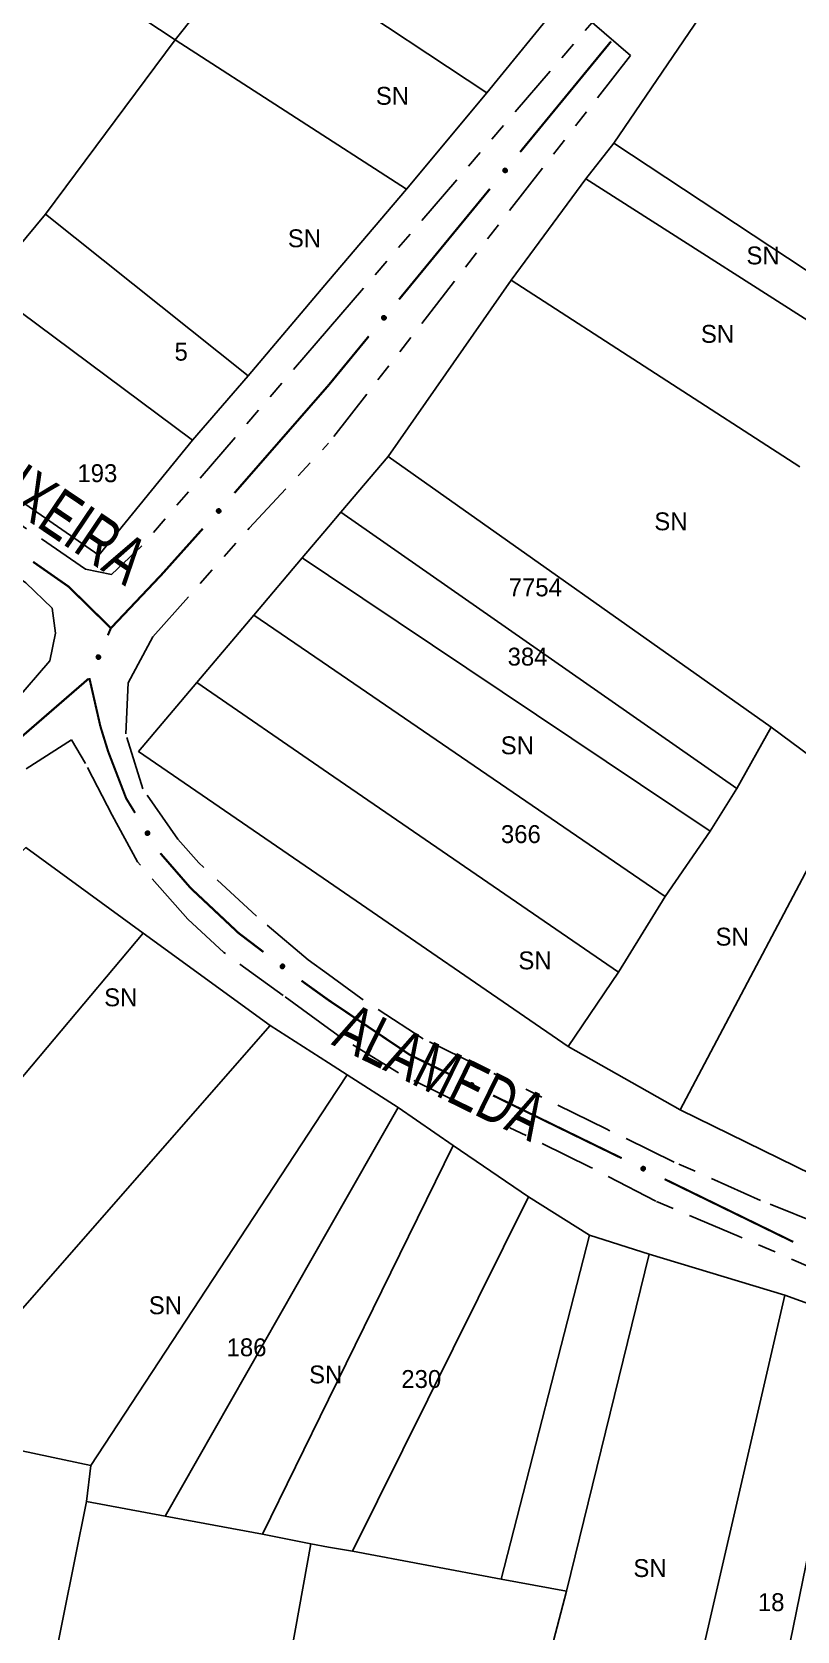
# Model space of a CAD drawing. Extents: x 205454 to 206599, y 4874260 to 4875179.
# Drawn here: x 205771.9 to 205836.1, y 4874622.7 to 4874756.7 of the extents above; entities that cross this region are included whole.
import ezdxf
from ezdxf.enums import TextEntityAlignment as Align

# ---------------------------------------------------------------- set-up
doc = ezdxf.new("R2010")
doc.units = 0
doc.header["$LTSCALE"] = 1.5
doc.header["$MEASUREMENT"] = 0
doc.linetypes.add('TRACO_25', pattern=[8, 3, -1, 1, -1, 1, -1])
for name, color, linetype in [('CD_MALHA_LOTES', 7, 'CONTINUOUS'), ('RU-QUADRA', 210, 'CONTINUOUS'), ('SV-EIXO-RUA-N-PAV', 6, 'CONTINUOUS'), ('SV-RUA-NAO-PAV', 7, 'CONTINUOUS'), ('SV-TXT-RUA-N-PAV', 7, 'CONTINUOUS'), ('Th_NmrPort', 7, 'CONTINUOUS')]:
    doc.layers.add(name, color=color, linetype=linetype)
doc.styles.add('ARIAL', font='ARIAL.SHX')

msp = doc.modelspace()

# ---------------------------------------------------------------- linework, layer by layer
at = {"layer": 'CD_MALHA_LOTES', "linetype": 'Continuous', "flags": 128}
for points in [[(205783.885955, 4874756.059578), (205739.684575, 4874785.202278)], [(205790.591394, 4874764.508431), (205783.885955, 4874756.059578)], [(205810.04453, 4874751.627665), (205796.757625, 4874760.425502), (205794.347346, 4874762.021452)], [(205820.686239, 4874747.381213), (205829.690762, 4874760.632188)], [(205816.388626, 4874759.404298), (205810.04453, 4874751.627665)], [(205773.023145, 4874741.441723), (205783.885955, 4874756.059578)], [(205803.291137, 4874743.544059), (205783.885955, 4874756.059578)], [(205810.04453, 4874751.627665), (205803.291137, 4874743.544059)], [(205818.332784, 4874744.413814), (205820.686239, 4874747.381213)], [(205841.099902, 4874733.925591), (205820.686239, 4874747.381213)], [(205812.091012, 4874735.920911), (205818.332784, 4874744.413814)], [(205841.918495, 4874729.372167), (205818.332784, 4874744.413814)], [(205803.291137, 4874743.544059), (205796.757184, 4874735.839744), (205790.00478, 4874727.877849)], [(205767.994067, 4874735.406828), (205773.023145, 4874741.441723)], [(205790.00478, 4874727.877849), (205773.023145, 4874741.441723)], [(205785.356889, 4874722.480309), (205767.994067, 4874735.406828)], [(205801.756275, 4874721.135075), (205812.091012, 4874735.920911)], [(205836.290668, 4874720.26532), (205812.091012, 4874735.920911)], [(205790.00478, 4874727.877849), (205785.356889, 4874722.480309)], [(205777.493666, 4874712.83879), (205760.207483, 4874724.815495)], [(205785.356889, 4874722.480309), (205777.493666, 4874712.83879)], [(205797.801731, 4874716.462772), (205801.756275, 4874721.135075)], [(205833.886051, 4874698.419119), (205801.756275, 4874721.135075)], [(205794.546681, 4874712.616922), (205796.756815, 4874715.228201), (205797.801731, 4874716.462772)], [(205831.020976, 4874693.302912), (205797.801731, 4874716.462772)], [(205790.48643, 4874707.819726), (205794.546681, 4874712.616922)], [(205828.769845, 4874689.721568), (205796.756741, 4874711.138388), (205794.546681, 4874712.616922)], [(205785.70009, 4874702.164655), (205790.48643, 4874707.819726)], [(205824.983852, 4874684.247227), (205796.756605, 4874703.535241), (205790.48643, 4874707.819726)], [(205780.824453, 4874696.404078), (205785.70009, 4874702.164655)], [(205821.095535, 4874677.903131), (205796.756445, 4874694.586166), (205785.70009, 4874702.164655)], [(205831.020976, 4874693.302912), (205833.886051, 4874698.419119)], [(205833.886051, 4874698.419119), (205840.588282, 4874693.456398)], [(205816.849084, 4874671.661359), (205796.756281, 4874685.461655), (205780.824453, 4874696.404078)], [(205826.262904, 4874666.340505), (205840.588282, 4874693.456398)], [(205828.769845, 4874689.721568), (205831.020976, 4874693.302912)], [(205824.983852, 4874684.247227), (205828.769845, 4874689.721568)], [(205771.358056, 4874688.333909), (205781.214275, 4874681.162564)], [(205821.095535, 4874677.903131), (205824.983852, 4874684.247227)], [(205781.214275, 4874681.162564), (205766.26069, 4874663.382065)], [(205781.214275, 4874681.162564), (205791.856358, 4874673.419427)], [(205816.849084, 4874671.661359), (205821.095535, 4874677.903131)], [(205763.42096, 4874640.988758), (205791.856358, 4874673.419427)], [(205791.856358, 4874673.419427), (205796.756009, 4874670.291208), (205798.322352, 4874669.291164)], [(205826.262904, 4874666.340505), (205816.849084, 4874671.661359)], [(205776.808262, 4874636.526324), (205796.755948, 4874666.905613), (205798.322352, 4874669.291164)], [(205798.322352, 4874669.291164), (205802.591643, 4874666.536783)], [(205783.047355, 4874632.2893), (205796.755758, 4874656.310555), (205802.591643, 4874666.536783)], [(205802.591643, 4874666.536783), (205807.205232, 4874663.369244)], [(205837.31391, 4874660.917326), (205826.262904, 4874666.340505)], [(205791.209242, 4874630.762981), (205796.755503, 4874642.068493), (205807.205232, 4874663.369244)], [(205807.205232, 4874663.369244), (205813.540309, 4874659.065523)], [(205798.770088, 4874629.34906), (205813.540309, 4874659.065523)], [(205813.540309, 4874659.065523), (205818.635914, 4874655.829125)], [(205818.635914, 4874655.829125), (205811.247996, 4874627.015621)], [(205823.66266, 4874654.245356), (205818.635914, 4874655.829125)], [(205816.715602, 4874625.993147), (205823.66266, 4874654.245356)], [(205823.66266, 4874654.245356), (205835.024484, 4874650.802379)], [(205825.694017, 4874610.381832), (205835.024484, 4874650.802379)], [(205835.024484, 4874650.802379), (205840.980833, 4874648.667733)], [(205833.130846, 4874610.244113), (205840.980833, 4874648.667733)], [(205768.775881, 4874638.230163), (205776.808262, 4874636.526324)], [(205776.808262, 4874636.526324), (205776.443154, 4874633.524323)], [(205772.548666, 4874614.051882), (205776.443154, 4874633.524323)], [(205776.443154, 4874633.524323), (205783.047355, 4874632.2893)], [(205783.047355, 4874632.2893), (205791.209242, 4874630.762981)], [(205791.209242, 4874630.762981), (205795.266513, 4874629.954375)], [(205795.266513, 4874629.954375), (205792.407106, 4874613.997479)], [(205795.266513, 4874629.954375), (205796.755281, 4874629.69716), (205798.770088, 4874629.34906)], [(205811.247996, 4874627.015621), (205798.770088, 4874629.34906)], [(205811.247996, 4874627.015621), (205816.715602, 4874625.993147)], [(205812.851714, 4874611.277006), (205816.715602, 4874625.993147)]]:
    msp.add_lwpolyline(points, dxfattribs=at)
at = {"layer": 'RU-QUADRA', "linetype": 'Continuous', "flags": 128}
for points in [[(205837.31391, 4874660.917326), (205826.262904, 4874666.340505), (205816.849084, 4874671.661359), (205796.756281, 4874685.461655), (205780.824453, 4874696.404078), (205785.70009, 4874702.164655), (205790.48643, 4874707.819726), (205794.546681, 4874712.616922), (205796.756815, 4874715.228201), (205797.801731, 4874716.462772), (205801.756275, 4874721.135075), (205812.091012, 4874735.920911), (205818.332784, 4874744.413814), (205820.686239, 4874747.381213), (205829.690762, 4874760.632188)], [(205816.388626, 4874759.404298), (205810.04453, 4874751.627665), (205803.291137, 4874743.544059), (205796.757184, 4874735.839744), (205790.00478, 4874727.877849), (205785.356889, 4874722.480309), (205777.493666, 4874712.83879), (205760.207483, 4874724.815495), (205744.123333, 4874735.959372), (205729.370742, 4874746.537856), (205714.336552, 4874756.597096), (205714.341007, 4874757.100392)], [(205840.980833, 4874648.667733), (205835.024484, 4874650.802379), (205823.66266, 4874654.245356), (205818.635914, 4874655.829125), (205813.540309, 4874659.065523), (205807.205232, 4874663.369244), (205802.591643, 4874666.536783), (205798.322352, 4874669.291164), (205796.756009, 4874670.291208), (205791.856358, 4874673.419427), (205781.214275, 4874681.162564), (205771.358056, 4874688.333909), (205756.008224, 4874672.566088), (205747.6742, 4874663.999109), (205740.966656, 4874657.104033), (205732.445955, 4874648.345109), (205724.702468, 4874640.389229), (205715.359687, 4874629.553153), (205710.155722, 4874622.976751), (205740.297437, 4874619.082263)]]:
    msp.add_lwpolyline(points, dxfattribs=at)
at = {"layer": 'SV-EIXO-RUA-N-PAV', "const_width": 0.18}
for points in [[(205820.454095, 4874755.923167), (205812.834046, 4874746.653061)], [(205810.294029, 4874743.563026), (205802.67398, 4874734.292921)], [(205800.133964, 4874731.202886), (205796.958943, 4874727.340342)], [(205796.759646, 4874727.097889), (205788.864464, 4874718.060959)], [(205796.958943, 4874727.340342), (205796.759646, 4874727.097889)], [(205786.207363, 4874715.071106), (205782.869637, 4874711.348259)], [(205771.981355, 4874712.291883), (205774.440735, 4874710.573904)], [(205782.751299, 4874711.216266), (205778.745876, 4874706.990071)], [(205782.869637, 4874711.348259), (205782.751299, 4874711.216266)], [(205774.440735, 4874710.573904), (205774.957681, 4874710.212796)], [(205774.957681, 4874710.212796), (205778.076611, 4874707.152714)], [(205778.076611, 4874707.152714), (205778.503276, 4874706.7341)], [(205778.503276, 4874706.7341), (205778.24656, 4874706.13985)], [(205778.745876, 4874706.990071), (205778.503276, 4874706.7341)], [(205776.626932, 4874702.492261), (205768.312193, 4874695.290517)], [(205776.697029, 4874702.552975), (205777.586323, 4874698.653083)], [(205777.586323, 4874698.653083), (205777.621016, 4874698.500938)], [(205777.621016, 4874698.500938), (205778.166242, 4874696.739439)], [(205778.166242, 4874696.739439), (205778.275186, 4874696.387466)], [(205778.275186, 4874696.387466), (205779.578838, 4874692.997972)], [(205779.578838, 4874692.997972), (205779.784809, 4874692.462447)], [(205779.784809, 4874692.462447), (205780.53075, 4874691.246838)], [(205782.653577, 4874687.860126), (205784.622569, 4874685.596706)], [(205784.622569, 4874685.596706), (205785.194291, 4874684.939493)], [(205785.194291, 4874684.939493), (205788.936023, 4874681.431619)], [(205788.936023, 4874681.431619), (205789.219952, 4874681.165436)], [(205789.219952, 4874681.165436), (205791.298059, 4874679.584993)], [(205794.491587, 4874677.1767), (205796.115772, 4874676.009642)], [(205796.115772, 4874676.009642), (205796.753644, 4874675.551299)], [(205796.753644, 4874675.551299), (205803.392451, 4874671.087417)], [(205803.392451, 4874671.087417), (205803.584943, 4874670.957987)], [(205803.584943, 4874670.957987), (205806.971801, 4874669.306527)], [(205810.567153, 4874667.553404), (205821.35321, 4874662.294033)], [(205824.948562, 4874660.54091), (205835.734619, 4874655.281539)]]:
    msp.add_lwpolyline(points, dxfattribs=at)
at = {"layer": 'SV-EIXO-RUA-N-PAV'}
for points in [[(205811.740313, 4874745.149137), (205811.745758, 4874745.100532), (205811.740498, 4874745.057646), (205811.725816, 4874745.023139), (205811.704891, 4874744.996029), (205811.68036, 4874744.970706), (205811.649995, 4874744.950631), (205811.611357, 4874744.935816), (205811.562639, 4874744.930012), (205811.51906, 4874744.938287), (205811.48446, 4874744.950871), (205811.454935, 4874744.971063), (205811.430734, 4874744.995306), (205811.410924, 4874745.027538), (205811.396293, 4874745.06684), (205811.391642, 4874745.115969), (205811.397087, 4874745.157978), (205811.412164, 4874745.190982), (205811.432652, 4874745.220536), (205811.458006, 4874745.246089), (205811.487927, 4874745.265623), (205811.527524, 4874745.280283), (205811.576076, 4874745.284231), (205811.618037, 4874745.279279), (205811.651244, 4874745.264669), (205811.679886, 4874745.243844), (205811.705584, 4874745.219548), (205811.727035, 4874745.189864), (205811.740313, 4874745.149137)], [(205801.580248, 4874732.788996), (205801.585693, 4874732.740392), (205801.580433, 4874732.697506), (205801.565751, 4874732.662999), (205801.544826, 4874732.635889), (205801.520295, 4874732.610566), (205801.489929, 4874732.590491), (205801.451292, 4874732.575675), (205801.402573, 4874732.569872), (205801.358994, 4874732.578147), (205801.324394, 4874732.590731), (205801.294869, 4874732.610923), (205801.270668, 4874732.635166), (205801.250859, 4874732.667397), (205801.236227, 4874732.706699), (205801.231577, 4874732.755829), (205801.237021, 4874732.797838), (205801.252099, 4874732.830842), (205801.272586, 4874732.860395), (205801.297941, 4874732.885949), (205801.327861, 4874732.905483), (205801.367459, 4874732.920143), (205801.416011, 4874732.92409), (205801.457972, 4874732.919138), (205801.491179, 4874732.904528), (205801.51982, 4874732.883703), (205801.545519, 4874732.859408), (205801.566969, 4874732.829724), (205801.580248, 4874732.788996)], [(205787.720328, 4874716.593742), (205787.723684, 4874716.544948), (205787.71659, 4874716.502327), (205787.700442, 4874716.468481), (205787.678374, 4874716.442294), (205787.652779, 4874716.418046), (205787.621581, 4874716.399291), (205787.582344, 4874716.386146), (205787.533421, 4874716.382437), (205787.490237, 4874716.392573), (205787.456208, 4874716.406629), (205787.427576, 4874716.428069), (205787.404437, 4874716.453327), (205787.386028, 4874716.486378), (205787.373095, 4874716.526272), (205787.370556, 4874716.575555), (205787.377797, 4874716.617293), (205787.394275, 4874716.649619), (205787.416011, 4874716.678267), (205787.442438, 4874716.70271), (205787.473169, 4874716.720943), (205787.513359, 4874716.733892), (205787.562035, 4874716.735754), (205787.603745, 4874716.729007), (205787.636295, 4874716.712986), (205787.664017, 4874716.690952), (205787.68865, 4874716.665577), (205787.708808, 4874716.635001), (205787.720328, 4874716.593742)], [(205777.611441, 4874704.392091), (205777.630116, 4874704.346888), (205777.636923, 4874704.30422), (205777.632357, 4874704.266998), (205777.619746, 4874704.235159), (205777.603176, 4874704.204038), (205777.579547, 4874704.176348), (205777.546514, 4874704.151425), (205777.501302, 4874704.132373), (205777.457134, 4874704.128272), (205777.420403, 4874704.130796), (205777.386445, 4874704.142034), (205777.356483, 4874704.158638), (205777.328532, 4874704.184133), (205777.303601, 4874704.217856), (205777.285544, 4874704.263783), (205777.279157, 4874704.305659), (205777.284519, 4874704.341546), (205777.296033, 4874704.375613), (205777.313331, 4874704.407181), (205777.336682, 4874704.434229), (205777.37068, 4874704.459269), (205777.416246, 4874704.476491), (205777.45794, 4874704.483337), (205777.493893, 4874704.478481), (205777.527177, 4874704.46639), (205777.558592, 4874704.45015), (205777.587416, 4874704.427556), (205777.611441, 4874704.392091)], [(205781.59546, 4874689.722229), (205781.64318, 4874689.711516), (205781.682003, 4874689.69255), (205781.70983, 4874689.667411), (205781.728628, 4874689.638786), (205781.744561, 4874689.607334), (205781.753628, 4874689.57208), (205781.755025, 4874689.530723), (205781.744614, 4874689.482777), (205781.722571, 4874689.444284), (205781.699385, 4874689.415684), (205781.670664, 4874689.394364), (205781.639851, 4874689.379398), (205781.60292, 4874689.371191), (205781.560995, 4874689.370185), (205781.513037, 4874689.38182), (205781.475104, 4874689.400675), (205781.448827, 4874689.425697), (205781.427576, 4874689.454706), (205781.411695, 4874689.487011), (205781.402994, 4874689.521668), (205781.402057, 4874689.563882), (205781.414168, 4874689.611064), (205781.432542, 4874689.649113), (205781.457188, 4874689.675734), (205781.486219, 4874689.696013), (205781.51757, 4874689.712377), (205781.552629, 4874689.722967), (205781.59546, 4874689.722229)], [(205792.842256, 4874678.548898), (205792.89062, 4874678.556176), (205792.933675, 4874678.552542), (205792.968712, 4874678.539175), (205792.996593, 4874678.519289), (205793.022826, 4874678.495733), (205793.044034, 4874678.466148), (205793.0603, 4874678.428098), (205793.067941, 4874678.379634), (205793.061319, 4874678.335774), (205793.050052, 4874678.300722), (205793.030991, 4874678.270455), (205793.00768, 4874678.245355), (205792.976221, 4874678.224341), (205792.9375, 4874678.208234), (205792.888582, 4874678.20173), (205792.846396, 4874678.205582), (205792.812846, 4874678.219402), (205792.782539, 4874678.238757), (205792.756046, 4874678.263127), (205792.735395, 4874678.292288), (205792.719248, 4874678.331303), (205792.713468, 4874678.379671), (205792.71683, 4874678.421789), (205792.730174, 4874678.455525), (205792.749902, 4874678.484933), (205792.773208, 4874678.511532), (205792.80206, 4874678.534089), (205792.842256, 4874678.548898)], [(205808.688577, 4874668.591882), (205808.734589, 4874668.608464), (205808.777525, 4874668.613306), (205808.814498, 4874668.607037), (205808.845725, 4874668.592978), (205808.876053, 4874668.574998), (205808.902629, 4874668.550123), (205808.926011, 4874668.515982), (205808.942968, 4874668.469942), (205808.945037, 4874668.425633), (205808.940831, 4874668.389056), (205808.928046, 4874668.35565), (205808.910085, 4874668.326481), (205808.883334, 4874668.299729), (205808.848504, 4874668.276372), (205808.801797, 4874668.260441), (205808.759671, 4874668.255983), (205808.724069, 4874668.262985), (205808.690566, 4874668.276051), (205808.659824, 4874668.294779), (205808.633877, 4874668.319346), (205808.610423, 4874668.354458), (205808.59531, 4874668.400766), (205808.590384, 4874668.44273), (205808.596884, 4874668.478422), (205808.61049, 4874668.511116), (205808.628154, 4874668.541753), (205808.652047, 4874668.56951), (205808.688577, 4874668.591882)], [(205823.069987, 4874661.579388), (205823.115999, 4874661.59597), (205823.158934, 4874661.600812), (205823.195907, 4874661.594543), (205823.227134, 4874661.580484), (205823.257462, 4874661.562504), (205823.284038, 4874661.537629), (205823.30742, 4874661.503488), (205823.324377, 4874661.457448), (205823.326447, 4874661.413139), (205823.32224, 4874661.376562), (205823.309456, 4874661.343156), (205823.291495, 4874661.313987), (205823.264744, 4874661.287235), (205823.229913, 4874661.263878), (205823.183206, 4874661.247947), (205823.14108, 4874661.243489), (205823.105478, 4874661.250491), (205823.071975, 4874661.263557), (205823.041233, 4874661.282285), (205823.015286, 4874661.306852), (205822.991832, 4874661.341964), (205822.976719, 4874661.388272), (205822.971793, 4874661.430236), (205822.978293, 4874661.465928), (205822.991899, 4874661.498622), (205823.009564, 4874661.52926), (205823.033456, 4874661.557016), (205823.069987, 4874661.579388)]]:
    msp.add_lwpolyline(points, close=True, dxfattribs=at)
for points in [[(205811.487927, 4874745.265623), (205811.391642, 4874745.115969)], [(205811.527524, 4874745.280283), (205811.396293, 4874745.06684)], [(205811.458006, 4874745.246089), (205811.397087, 4874745.157978)], [(205811.470702, 4874745.2521), (205811.398061, 4874745.142241)], [(205811.506067, 4874745.267188), (205811.398535, 4874745.097692)], [(205811.550544, 4874745.278319), (205811.405146, 4874745.049865)], [(205811.576076, 4874745.284231), (205811.410924, 4874745.027538)], [(205811.594905, 4874745.280714), (205811.423022, 4874745.015742)], [(205811.618037, 4874745.279279), (205811.430734, 4874744.995306)], [(205811.631843, 4874745.269781), (205811.444363, 4874744.985835)], [(205811.651244, 4874745.264669), (205811.454935, 4874744.971063)], [(205811.663582, 4874745.252523), (205811.468795, 4874744.963985)], [(205811.679886, 4874745.243844), (205811.48446, 4874744.950871)], [(205811.691176, 4874745.228074), (205811.506296, 4874744.94729)], [(205811.705584, 4874745.219548), (205811.51906, 4874744.938287)], [(205811.713197, 4874745.201142), (205811.544101, 4874744.937411)], [(205811.727035, 4874745.189864), (205811.562639, 4874744.930012)], [(205811.731751, 4874745.169993), (205811.587783, 4874744.936831)], [(205811.740313, 4874745.149137), (205811.611357, 4874744.935816)], [(205811.742203, 4874745.122541), (205811.635047, 4874744.949204)], [(205811.745758, 4874745.100532), (205811.649995, 4874744.950631)], [(205811.742865, 4874745.076072), (205811.670037, 4874744.968134)], [(205811.740498, 4874745.057646), (205811.68036, 4874744.970706)], [(205801.327861, 4874732.905483), (205801.231577, 4874732.755829)], [(205801.367459, 4874732.920143), (205801.236227, 4874732.706699)], [(205801.297941, 4874732.885949), (205801.237021, 4874732.797838)], [(205801.310636, 4874732.891959), (205801.237995, 4874732.7821)], [(205801.346001, 4874732.907048), (205801.23847, 4874732.737552)], [(205801.390478, 4874732.918179), (205801.245081, 4874732.689725)], [(205801.416011, 4874732.92409), (205801.250859, 4874732.667397)], [(205801.434839, 4874732.920574), (205801.262956, 4874732.655601)], [(205801.457972, 4874732.919138), (205801.270668, 4874732.635166)], [(205801.471777, 4874732.909641), (205801.284298, 4874732.625694)], [(205801.491179, 4874732.904528), (205801.294869, 4874732.610923)], [(205801.503517, 4874732.892383), (205801.30873, 4874732.603845)], [(205801.51982, 4874732.883703), (205801.324394, 4874732.590731)], [(205801.531111, 4874732.867934), (205801.346231, 4874732.58715)], [(205801.545519, 4874732.859408), (205801.358994, 4874732.578147)], [(205801.553131, 4874732.841001), (205801.384035, 4874732.57727)], [(205801.566969, 4874732.829724), (205801.402573, 4874732.569872)], [(205801.571685, 4874732.809853), (205801.427717, 4874732.576691)], [(205801.580248, 4874732.788996), (205801.451292, 4874732.575675)], [(205801.582138, 4874732.762401), (205801.474981, 4874732.589064)], [(205801.585693, 4874732.740392), (205801.489929, 4874732.590491)], [(205801.5828, 4874732.715932), (205801.509971, 4874732.607993)], [(205801.580433, 4874732.697506), (205801.520295, 4874732.610566)], [(205787.473169, 4874716.720943), (205787.370556, 4874716.575555)], [(205787.513359, 4874716.733892), (205787.373095, 4874716.526272)], [(205787.491359, 4874716.721729), (205787.376658, 4874716.557)], [(205787.442438, 4874716.70271), (205787.377797, 4874716.617293)], [(205787.455379, 4874716.708171), (205787.378095, 4874716.601528)], [(205787.536273, 4874716.730943), (205787.381213, 4874716.508933)], [(205787.562035, 4874716.735754), (205787.386028, 4874716.486378)], [(205787.580695, 4874716.731433), (205787.397609, 4874716.474075)], [(205787.603745, 4874716.729007), (205787.404437, 4874716.453327)], [(205787.617131, 4874716.718926), (205787.417648, 4874716.44328)], [(205787.636295, 4874716.712986), (205787.427576, 4874716.428069)], [(205787.648101, 4874716.700323), (205787.441121, 4874716.420403)], [(205787.664017, 4874716.690952), (205787.456208, 4874716.406629)], [(205787.674621, 4874716.674713), (205787.477871, 4874716.402115)], [(205787.68865, 4874716.665577), (205787.490237, 4874716.392573)], [(205787.695466, 4874716.646861), (205787.515217, 4874716.390624)], [(205787.708808, 4874716.635001), (205787.533421, 4874716.382437)], [(205787.712668, 4874716.614946), (205787.558834, 4874716.388172)], [(205787.720328, 4874716.593742), (205787.582344, 4874716.386146)], [(205787.721076, 4874716.567089), (205787.606586, 4874716.398506)], [(205787.723684, 4874716.544948), (205787.621581, 4874716.399291)], [(205787.719745, 4874716.520635), (205787.642355, 4874716.415918)], [(205787.71659, 4874716.502327), (205787.652779, 4874716.418046)], [(205777.313331, 4874704.407181), (205777.279157, 4874704.305659)], [(205777.323869, 4874704.416469), (205777.284446, 4874704.290805)], [(205777.336682, 4874704.434229), (205777.285544, 4874704.263783)], [(205777.353681, 4874704.44075), (205777.297223, 4874704.248125)], [(205777.37068, 4874704.459269), (205777.303601, 4874704.217856)], [(205777.393345, 4874704.463748), (205777.316804, 4874704.203992)], [(205777.416246, 4874704.476491), (205777.328532, 4874704.184133)], [(205777.435313, 4874704.478319), (205777.34342, 4874704.176144)], [(205777.45794, 4874704.483337), (205777.356483, 4874704.158638)], [(205777.473834, 4874704.478028), (205777.3722, 4874704.153306)], [(205777.493893, 4874704.478481), (205777.386445, 4874704.142034)], [(205777.509108, 4874704.470222), (205777.401722, 4874704.139066)], [(205777.527177, 4874704.46639), (205777.420403, 4874704.130796)], [(205777.542388, 4874704.454359), (205777.442378, 4874704.133394)], [(205777.558592, 4874704.45015), (205777.457134, 4874704.128272)], [(205777.570998, 4874704.434567), (205777.48144, 4874704.134356)], [(205777.587416, 4874704.427556), (205777.501302, 4874704.132373)], [(205777.597444, 4874704.409765), (205777.523579, 4874704.14588)], [(205777.611441, 4874704.392091), (205777.546514, 4874704.151425)], [(205777.620613, 4874704.367055), (205777.565577, 4874704.170842)], [(205777.630116, 4874704.346888), (205777.579547, 4874704.176348)], [(205777.634101, 4874704.322582), (205777.593967, 4874704.198711)], [(205777.636923, 4874704.30422), (205777.603176, 4874704.204038)], [(205781.402057, 4874689.563882), (205781.560995, 4874689.370185)], [(205781.402994, 4874689.521668), (205781.513037, 4874689.38182)], [(205781.407433, 4874689.539326), (205781.532563, 4874689.382372)], [(205781.410156, 4874689.500973), (205781.490298, 4874689.39646)], [(205781.411425, 4874689.585), (205781.579929, 4874689.373015)], [(205781.411695, 4874689.487011), (205781.475104, 4874689.400675)], [(205781.414168, 4874689.611064), (205781.60292, 4874689.371191)], [(205781.423636, 4874689.627715), (205781.618018, 4874689.378777)], [(205781.432542, 4874689.649113), (205781.639851, 4874689.379398)], [(205781.446024, 4874689.659063), (205781.653252, 4874689.389191)], [(205781.457188, 4874689.675734), (205781.670664, 4874689.394364)], [(205781.472694, 4874689.683434), (205781.681878, 4874689.405156)], [(205781.486219, 4874689.696013), (205781.699385, 4874689.415684)], [(205781.504809, 4874689.70154), (205781.709896, 4874689.435157)], [(205781.51757, 4874689.712377), (205781.722571, 4874689.444284)], [(205781.537453, 4874689.713566), (205781.73157, 4874689.467668)], [(205781.552629, 4874689.722967), (205781.744614, 4874689.482777)], [(205781.572951, 4874689.720941), (205781.746372, 4874689.50877)], [(205781.59546, 4874689.722229), (205781.755025, 4874689.530723)], [(205781.621216, 4874689.715337), (205781.750099, 4874689.557485)], [(205781.64318, 4874689.711516), (205781.753628, 4874689.57208)], [(205781.665358, 4874689.700799), (205781.743623, 4874689.596736)], [(205781.682003, 4874689.69255), (205781.744561, 4874689.607334)], [(205792.713468, 4874678.379671), (205792.976221, 4874678.224341)], [(205792.71627, 4874678.398619), (205792.987551, 4874678.236876)], [(205792.71683, 4874678.421789), (205793.00768, 4874678.245355)], [(205792.719248, 4874678.331303), (205792.9375, 4874678.208234)], [(205792.72034, 4874678.35438), (205792.954128, 4874678.217723)], [(205792.725799, 4874678.435944), (205793.01663, 4874678.259333)], [(205792.730174, 4874678.455525), (205793.030991, 4874678.270455)], [(205792.733145, 4874678.310356), (205792.906585, 4874678.209309)], [(205792.735395, 4874678.292288), (205792.888582, 4874678.20173)], [(205792.741845, 4874678.468313), (205793.03754, 4874678.284573)], [(205792.749559, 4874678.275586), (205792.862086, 4874678.207151)], [(205792.749902, 4874678.484933), (205793.050052, 4874678.300722)], [(205792.756046, 4874678.263127), (205792.846396, 4874678.205582)], [(205792.765233, 4874678.496812), (205793.052806, 4874678.322679)], [(205792.773208, 4874678.511532), (205793.061319, 4874678.335774)], [(205792.791314, 4874678.519834), (205793.061249, 4874678.360829)], [(205792.80206, 4874678.534089), (205793.067941, 4874678.379634)], [(205792.821739, 4874678.539553), (205793.060177, 4874678.404502)], [(205792.842256, 4874678.548898), (205793.0603, 4874678.428098)], [(205792.868761, 4874678.551792), (205793.046026, 4874678.451265)], [(205792.89062, 4874678.556176), (205793.044034, 4874678.466148)], [(205792.915172, 4874678.55421), (205793.025787, 4874678.485514)], [(205792.933675, 4874678.552542), (205793.022826, 4874678.495733)], [(205808.590384, 4874668.44273), (205808.910085, 4874668.326481)], [(205808.594358, 4874668.419897), (205808.891999, 4874668.314235)], [(205808.59531, 4874668.400766), (205808.883334, 4874668.299729)], [(205808.596416, 4874668.458364), (205808.916134, 4874668.341937)], [(205808.596884, 4874668.478422), (205808.928046, 4874668.35565)], [(205808.605833, 4874668.493243), (205808.931713, 4874668.370775)], [(205808.606988, 4874668.377304), (205808.862959, 4874668.288925)], [(205808.610423, 4874668.354458), (205808.848504, 4874668.276372)], [(205808.61049, 4874668.511116), (205808.940831, 4874668.389056)], [(205808.623207, 4874668.52576), (205808.939244, 4874668.411127)], [(205808.628142, 4874668.336627), (205808.817974, 4874668.27139)], [(205808.628154, 4874668.541753), (205808.945037, 4874668.425633)], [(205808.633877, 4874668.319346), (205808.801797, 4874668.260441)], [(205808.64429, 4874668.553432), (205808.940076, 4874668.450193)], [(205808.65103, 4874668.305732), (205808.774753, 4874668.260584)], [(205808.652047, 4874668.56951), (205808.942968, 4874668.469942)], [(205808.659824, 4874668.294779), (205808.759671, 4874668.255983)], [(205808.67028, 4874668.578711), (205808.930497, 4874668.492816)], [(205808.688577, 4874668.591882), (205808.926011, 4874668.515982)], [(205808.714007, 4874668.599896), (205808.907488, 4874668.535915)], [(205808.734589, 4874668.608464), (205808.902629, 4874668.550123)], [(205808.759053, 4874668.611329), (205808.880951, 4874668.565554)], [(205808.777525, 4874668.613306), (205808.876053, 4874668.574998)], [(205822.971793, 4874661.430236), (205823.291495, 4874661.313987)], [(205822.975767, 4874661.407403), (205823.273408, 4874661.301741)], [(205822.976719, 4874661.388272), (205823.264744, 4874661.287235)], [(205822.977825, 4874661.44587), (205823.297543, 4874661.329443)], [(205822.978293, 4874661.465928), (205823.309456, 4874661.343156)], [(205822.987242, 4874661.480749), (205823.313122, 4874661.358281)], [(205822.988397, 4874661.36481), (205823.244368, 4874661.276431)], [(205822.991832, 4874661.341964), (205823.229913, 4874661.263878)], [(205822.991899, 4874661.498622), (205823.32224, 4874661.376562)], [(205823.004616, 4874661.513266), (205823.320654, 4874661.398633)], [(205823.009551, 4874661.324133), (205823.199383, 4874661.258896)], [(205823.009564, 4874661.52926), (205823.326447, 4874661.413139)], [(205823.015286, 4874661.306852), (205823.183206, 4874661.247947)], [(205823.025699, 4874661.540938), (205823.321485, 4874661.437699)], [(205823.032439, 4874661.293238), (205823.156162, 4874661.24809)], [(205823.033456, 4874661.557016), (205823.324377, 4874661.457448)], [(205823.041233, 4874661.282285), (205823.14108, 4874661.243489)], [(205823.051689, 4874661.566217), (205823.311906, 4874661.480322)], [(205823.069987, 4874661.579388), (205823.30742, 4874661.503488)], [(205823.095417, 4874661.587402), (205823.288897, 4874661.523421)], [(205823.115999, 4874661.59597), (205823.284038, 4874661.537629)], [(205823.140462, 4874661.598835), (205823.262361, 4874661.55306)], [(205823.158934, 4874661.600812), (205823.257462, 4874661.562504)]]:
    msp.add_lwpolyline(points, dxfattribs=at)
at = {"layer": 'SV-RUA-NAO-PAV', "linetype": 'TRACO_25'}
for points in [[(205796.757112, 4874731.81901, 9.33549), (205781.0741, 4874713.597045, 9.33549), (205778.562321, 4874711.218006, 9.006355), (205776.375104, 4874711.666521, 9.006355), (205712.340116, 4874755.835796, 9.50175), (205711.748375, 4874757.589153, 9.50175)], [(205796.757112, 4874731.81901, 9.33549), (205818.87501, 4874757.517614, 9.33549), (205822.089325, 4874754.7534, 9.213717), (205796.756941, 4874722.24282, 9.053891)], [(205706.77537, 4874753.145214, 9.576059), (205709.264349, 4874752.643512, 9.576059), (205713.096111, 4874750.191265, 9.625599), (205771.378215, 4874710.530918, 9.254053), (205773.575916, 4874708.421289, 9.254053), (205773.859414, 4874706.304589, 9.080665), (205773.385612, 4874703.993715, 9.055895), (205767.379837, 4874697.003763, 9.055895), (205742.379685, 4874669.632031, 9.055895), (205713.48275, 4874634.52057, 8.832968), (205695.384599, 4874617.326375, 8.733889), (205692.72246, 4874612.002098, 8.61004), (205685.135365, 4874588.575276, 8.362343), (205673.520512, 4874552.904634, 8.337573), (205672.14839, 4874549.743242, 8.065106), (205670.684334, 4874548.325905, 8.040337), (205668.892933, 4874547.965338, 7.866949), (205606.768356, 4874551.87469, 8.015567), (205529.324352, 4874557.917056, 9.031125), (205492.837031, 4874561.584035, 9.105434), (205490.510775, 4874561.966503, 9.105434), (205489.069017, 4874562.701834, 9.105434)], [(205796.756142, 4874677.69051, 8.620077), (205795.0491, 4874678.939349, 8.658131), (205790.709412, 4874682.586019, 8.711406), (205785.88988, 4874687.055645, 8.711406), (205784.114218, 4874689.043281, 8.711406), (205781.173972, 4874693.274488, 8.956816), (205779.75384, 4874697.868289, 8.956816), (205779.942808, 4874702.144874, 8.956816), (205782.014272, 4874706.003669, 8.772292), (205790.105984, 4874715.114433, 9.053891), (205796.756941, 4874722.24282, 9.053891)], [(205796.756061, 4874673.157881, 8.597244), (205792.966161, 4874675.927013, 8.597244), (205787.987314, 4874679.545249, 8.711406), (205784.943403, 4874682.346301, 8.711406), (205780.734825, 4874687.149707, 8.585271), (205778.610571, 4874691.058869, 8.709119), (205776.382103, 4874695.383475, 8.709119), (205775.190869, 4874697.382922, 8.882507), (205769.440927, 4874693.687414, 9.179744), (205748.941097, 4874671.105181, 8.709119), (205707.566366, 4874623.402403, 8.461422), (205698.446059, 4874615.462878, 8.684349), (205695.917027, 4874610.005494, 8.585271), (205677.941941, 4874557.317374, 8.089876), (205677.168654, 4874554.242886, 8.089876), (205677.577712, 4874551.156354, 8.065106), (205679.049191, 4874548.674662, 7.79264), (205684.084436, 4874545.607031, 7.79264), (205712.169019, 4874542.197215, 7.76787), (205763.078927, 4874538.782526, 7.371554), (205771.636594, 4874538.340885, 7.371554), (205796.753612, 4874536.586558, 7.371554)], [(205843.650583, 4874654.696032, 8.132987), (205837.973898, 4874656.771888, 8.26237), (205832.988975, 4874658.753582, 8.323256), (205825.762683, 4874661.975605, 8.384143), (205820.039395, 4874664.757759, 8.483083), (205804.697804, 4874672.309319, 8.513526), (205799.468226, 4874675.706402, 8.620077), (205796.756142, 4874677.69051, 8.620077)], [(205870.506833, 4874585.605407, 7.995993), (205863.892303, 4874531.337896, 7.097921), (205879.604986, 4874529.283209, 7.037035), (205901.004129, 4874526.934745, 7.037035), (205943.146053, 4874524.317379, 6.626053), (205969.506561, 4874522.122155, 5.872586), (205970.965373, 4874530.145619, 5.872586), (205973.700645, 4874545.371964, 6.093298), (205981.576183, 4874588.286602, 6.215071), (205983.729974, 4874603.906775, 6.587999), (205969.525156, 4874606.737816, 7.227304), (205954.969328, 4874610.496189, 7.409963), (205947.861491, 4874612.508042, 7.516514), (205912.958899, 4874624.631621, 7.790502), (205878.639458, 4874636.776658, 8.110155), (205839.715439, 4874652.054186, 8.285203), (205831.193473, 4874655.744065, 8.308035), (205824.214492, 4874658.687692, 8.368921), (205818.710701, 4874661.540944, 8.376532), (205802.631062, 4874669.447675, 8.376532), (205797.637435, 4874672.513895, 8.521136), (205796.756061, 4874673.157881, 8.597244)]]:
    msp.add_polyline3d(points, dxfattribs=at)

# ---------------------------------------------------------------- texts
at = {"layer": 'SV-TXT-RUA-N-PAV', "style": 'ARIAL', "width": 0.7}
for s, rotation, p in [('TEIXEIRA', 326, (205764.944529, 4874720.177952)), ('ALAMEDA ', 333.88992229, (205796.927716, 4874671.853183))]:
    msp.add_text(s, height=4, rotation=rotation, dxfattribs=at).set_placement(p)
at = {"layer": 'Th_NmrPort', "color": 1}
for s, p in [('SN', (205800.730483, 4874751.362604)), ('SN', (205793.348416, 4874739.418216)), ('SN', (205831.814477, 4874737.978949)), ('SN', (205827.994942, 4874731.405866)), ('5', (205783.841852, 4874729.911652)), ('193', (205775.693368, 4874719.726048)), ('SN', (205824.08595, 4874715.688458)), ('7754', (205811.870348, 4874710.150719)), ('384', (205811.78089, 4874704.345325)), ('SN', (205811.202808, 4874696.911184)), ('366', (205811.218849, 4874689.465633)), ('SN', (205829.22556, 4874680.868613)), ('SN', (205812.684721, 4874678.878778)), ('SN', (205777.939699, 4874675.782218)), ('SN', (205781.682035, 4874649.966902)), ('186', (205788.209072, 4874646.440578)), ('SN', (205795.131477, 4874644.164719)), ('230', (205802.864128, 4874643.782576)), ('SN', (205822.329495, 4874627.931929)), ('18', (205832.772149, 4874625.073614))]:
    msp.add_text(s, height=1.5, dxfattribs=at).set_placement(p, align=Align.MIDDLE_LEFT)

doc.saveas('drawing.dxf')
